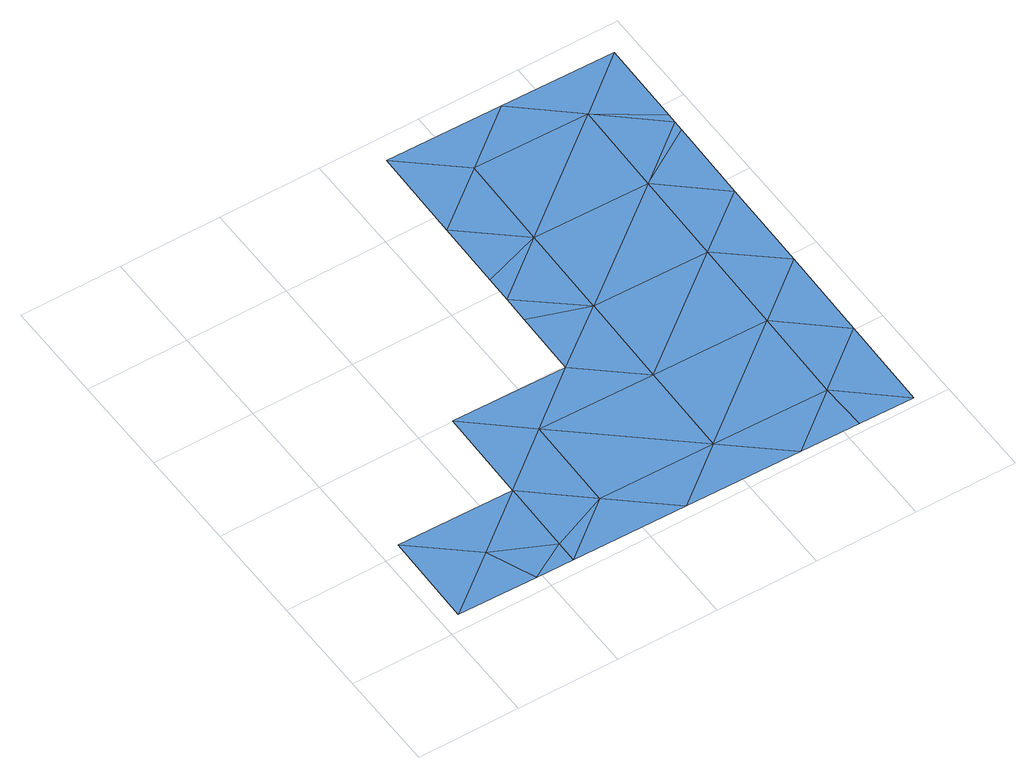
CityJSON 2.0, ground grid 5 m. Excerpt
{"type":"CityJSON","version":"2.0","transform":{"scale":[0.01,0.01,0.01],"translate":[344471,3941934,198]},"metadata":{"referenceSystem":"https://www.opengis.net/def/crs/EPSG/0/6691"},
"CityObjects":{
"waterbody1":{"type":"WaterBody","attributes":{"name":"10","class":"1140","function":"1","WaterBodyRiverFloodingRiskAttribute.description":"5","WaterBodyRiverFloodingRiskAttribute.rankOrg":"1","WaterBodyRiverFloodingRiskAttribute.adminType":"2","WaterBodyRiverFloodingRiskAttribute.scale":"L2"},"geometry":[{"type":"MultiSurface","lod":"1","boundaries":[[[0,1,2]],[[1,3,2]],[[0,2,4]],[[5,6,3]],[[3,6,2]],[[6,4,2]]]}]},
"waterbody2":{"type":"WaterBody","attributes":{"name":"10","class":"1140","function":"1","WaterBodyRiverFloodingRiskAttribute.description":"5","WaterBodyRiverFloodingRiskAttribute.rankOrg":"2","WaterBodyRiverFloodingRiskAttribute.adminType":"2","WaterBodyRiverFloodingRiskAttribute.scale":"L2"},"geometry":[{"type":"MultiSurface","lod":"1","boundaries":[[[7,8,9]],[[10,9,8]],[[9,10,11]],[[12,13,11]],[[13,12,14]],[[13,14,15]],[[15,14,16]],[[14,12,17]],[[18,19,20]],[[19,21,20]],[[22,23,24]],[[24,23,9]],[[25,22,24]],[[13,25,24]],[[23,26,9]],[[22,25,21]],[[21,25,20]],[[15,20,25]],[[27,20,15]],[[18,20,27]],[[8,28,10]],[[11,24,9]],[[24,11,13]],[[25,13,15]],[[29,30,28]],[[28,30,31]],[[28,31,10]],[[29,28,8]],[[8,32,29]],[[16,33,15]],[[27,15,33]],[[8,34,32]],[[8,7,34]],[[26,7,9]],[[35,11,10]],[[36,11,35]],[[12,11,36]],[[16,14,4]],[[4,14,17]],[[37,35,10]],[[31,37,10]],[[16,4,6]],[[16,6,5]],[[5,33,16]]]}]}
},
"vertices":[
[95,546,15],[86,80,15],[376,308,15],[475,73,15],[665,536,15],[657,70,15],[659,177,15],
[2383,1893,15],[2107,2131,15],[2098,1665,15],[1532,1675,15],[1524,1214,15],[1235,992,15],[1516,754,15],[950,764,15],[1508,288,15],[942,298,15],[673,1002,15],[2081,45,15],[2351,41,15],[2074,278,15],[2359,506,15],[2367,972,15],[2375,1427,15],[2091,1205,15],[2082,744,15],[2382,1837,15],[1789,50,15],[1540,2141,15],[1830,2369,15],[1259,2379,15],[1251,1913,15],[2391,2359,15],[1219,60,15],[2384,1940,15],[1243,1447,15],[1241,1314,15],[1245,1578,15]
]}
